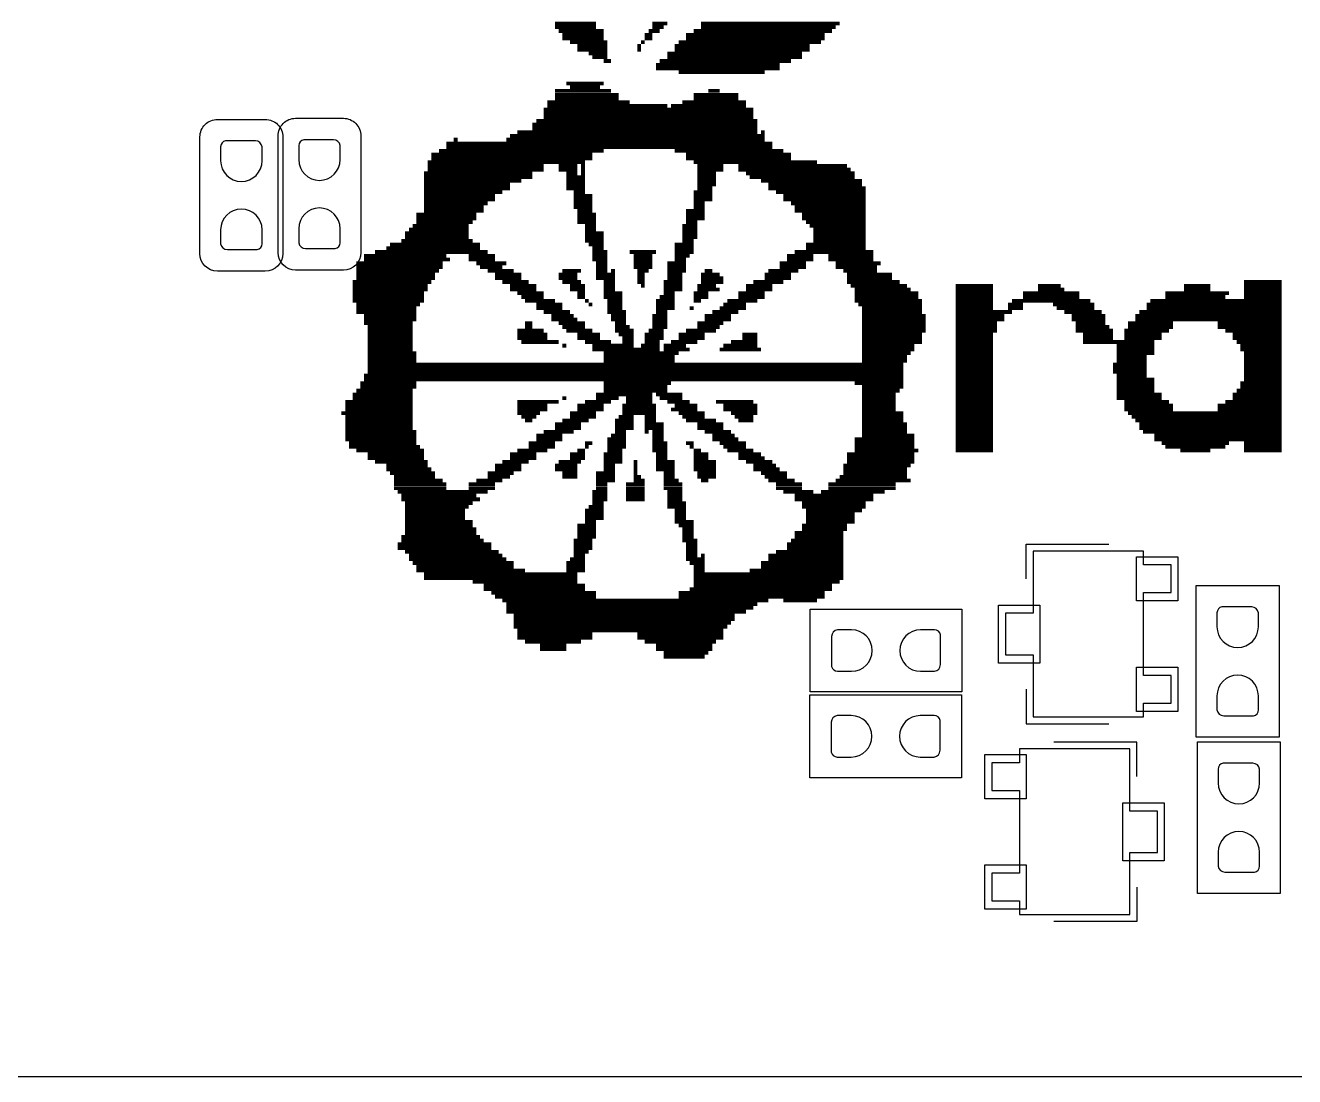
# Model space of a CAD drawing. Extents: x 24 to 162, y 5 to 143.
# Drawn here: x 43.11 to 52.31, y 4.79 to 12.4 of the extents above; entities that cross this region are included whole.
import ezdxf

# ---------------------------------------------------------------- set-up
doc = ezdxf.new("R2010")
doc.units = 0
for name, color, linetype in [('BG_OUTLINE', 7, 'CONTINUOUS'), ('BG_SILKSCREEN_TOP', 7, 'CONTINUOUS'), ('PG_ASSEMBLY_TOP', 200, 'CONTINUOUS'), ('PG_SILKSCREEN_TOP', 73, 'CONTINUOUS'), ('PIN_TOP', 110, 'CONTINUOUS')]:
    doc.layers.add(name, color=color, linetype=linetype)

msp = doc.modelspace()

# ---------------------------------------------------------------- linework, layer by layer
at = {"layer": 'BG_OUTLINE'}
msp.add_lwpolyline([(32.12973, 4.786376), (80.129634, 4.786376, 0.414205), (83.629246, 8.286242), (83.629246, 41.286176, 0.414226), (80.129634, 44.786296), (32.12973, 44.786296, 0.414268), (28.629356, 41.286176), (28.629356, 8.286242, 0.414248)], format="xyb", close=True, dxfattribs=at)
at = {"layer": 'BG_SILKSCREEN_TOP', "const_width": 0.027178}
for points in [[(46.946566, 12.41552), (47.245016, 12.41552)], [(47.652432, 12.41552), (47.76089, 12.41552)], [(48.004984, 12.41552), (49.0093, 12.41552)], [(46.946566, 12.388342), (47.245016, 12.388342)], [(46.973744, 12.361418), (47.299372, 12.361418)], [(47.000922, 12.333986), (47.299372, 12.333986)], [(47.598076, 12.333986), (47.652432, 12.333986)], [(47.625, 12.361418), (47.706534, 12.361418)], [(47.652432, 12.388342), (47.733712, 12.388342)], [(47.896526, 12.333986), (48.900842, 12.333986)], [(47.950882, 12.361418), (48.954944, 12.361418)], [(48.004984, 12.388342), (48.982122, 12.388342)], [(47.000922, 12.307062), (47.299372, 12.307062)], [(47.055024, 12.27963), (47.32655, 12.27963)], [(47.10938, 12.252706), (47.32655, 12.252706)], [(47.10938, 12.225528), (47.32655, 12.225528)], [(47.54372, 12.252706), (47.570898, 12.252706)], [(47.54372, 12.225528), (47.570898, 12.225528)], [(47.570898, 12.27963), (47.598076, 12.27963)], [(47.598076, 12.307062), (47.652432, 12.307062)], [(47.814992, 12.252706), (48.792384, 12.252706)], [(47.814992, 12.225528), (48.792384, 12.225528)], [(47.842424, 12.27963), (48.873664, 12.27963)], [(47.896526, 12.307062), (48.900842, 12.307062)], [(47.190914, 12.19835), (47.32655, 12.19835)], [(47.218092, 12.171426), (47.32655, 12.171426)], [(47.299372, 12.144248), (47.353728, 12.144248)], [(47.706534, 12.144248), (48.656494, 12.144248)], [(47.76089, 12.19835), (48.737774, 12.19835)], [(47.76089, 12.171426), (48.737774, 12.171426)], [(47.679356, 12.11707), (48.57496, 12.11707)], [(47.679356, 12.089638), (48.57496, 12.089638)], [(47.842424, 12.062968), (48.466502, 12.062968)], [(47.0281, 11.98118), (47.299372, 11.98118)], [(47.055024, 11.954256), (47.272448, 11.954256)], [(46.946566, 11.927078), (47.353728, 11.927078)], [(46.946566, 11.899646), (47.408084, 11.899646)], [(46.946566, 11.872976), (47.408084, 11.872976)], [(47.950882, 11.899646), (48.27651, 11.899646)], [(47.950882, 11.872976), (48.27651, 11.872976)], [(48.05934, 11.927078), (48.140874, 11.927078)], [(46.865032, 11.791188), (48.384968, 11.791188)], [(46.865032, 11.764264), (48.384968, 11.764264)], [(46.892464, 11.845544), (47.489364, 11.845544)], [(46.892464, 11.818366), (47.76089, 11.818366)], [(47.788068, 11.818366), (48.330866, 11.818366)], [(47.869348, 11.845544), (48.330866, 11.845544)], [(46.783752, 11.682984), (48.4124, 11.682984)], [(46.81093, 11.709908), (48.4124, 11.709908)], [(46.865032, 11.737086), (48.384968, 11.737086)], [(46.620938, 11.601196), (48.466502, 11.601196)], [(46.67504, 11.628628), (48.4124, 11.628628)], [(46.783752, 11.655552), (48.4124, 11.655552)], [(48.439324, 11.628628), (48.466502, 11.628628)], [(46.105318, 11.492992), (47.299372, 11.492992)], [(46.159674, 11.54684), (48.520858, 11.54684)], [(46.159674, 11.519916), (48.520858, 11.519916)], [(46.213776, 11.574272), (46.240954, 11.574272)], [(46.59376, 11.574272), (48.466502, 11.574272)], [(47.814992, 11.492992), (48.602392, 11.492992)], [(46.023784, 11.411204), (47.163736, 11.411204)], [(46.050962, 11.46556), (47.218092, 11.46556)], [(46.050962, 11.438636), (47.218092, 11.438636)], [(47.896526, 11.46556), (48.656494, 11.46556)], [(47.896526, 11.438636), (48.656494, 11.438636)], [(47.950882, 11.411204), (48.846486, 11.411204)], [(45.996606, 11.329924), (46.783752, 11.329924)], [(45.996606, 11.303), (46.783752, 11.303)], [(46.023784, 11.38428), (46.865032, 11.38428)], [(46.023784, 11.356848), (46.865032, 11.356848)], [(46.973744, 11.38428), (47.10938, 11.38428)], [(46.973744, 11.356848), (47.10938, 11.356848)], [(47.0281, 11.329924), (47.10938, 11.329924)], [(47.0281, 11.303), (47.163736, 11.303)], [(47.136558, 11.38428), (47.163736, 11.38428)], [(47.136558, 11.356848), (47.163736, 11.356848)], [(47.136558, 11.329924), (47.163736, 11.329924)], [(47.97806, 11.38428), (48.168052, 11.38428)], [(47.97806, 11.356848), (48.168052, 11.356848)], [(47.97806, 11.329924), (48.113696, 11.329924)], [(47.97806, 11.303), (48.113696, 11.303)], [(48.27651, 11.38428), (49.063656, 11.38428)], [(48.27651, 11.356848), (49.090834, 11.356848)], [(48.330866, 11.329924), (49.117758, 11.329924)], [(48.35779, 11.303), (49.117758, 11.303)], [(45.996606, 11.275568), (46.702472, 11.275568)], [(45.996606, 11.248644), (46.620938, 11.248644)], [(45.996606, 11.221212), (46.620938, 11.221212)], [(47.0281, 11.275568), (47.163736, 11.275568)], [(47.0281, 11.248644), (47.163736, 11.248644)], [(47.0281, 11.221212), (47.163736, 11.221212)], [(47.97806, 11.275568), (48.113696, 11.275568)], [(47.97806, 11.248644), (48.113696, 11.248644)], [(47.97806, 11.221212), (48.086518, 11.221212)], [(48.439324, 11.275568), (49.172114, 11.275568)], [(48.49368, 11.248644), (49.172114, 11.248644)], [(48.49368, 11.221212), (49.199292, 11.221212)], [(45.996606, 11.194288), (46.566582, 11.194288)], [(45.996606, 11.166856), (46.51248, 11.166856)], [(45.996606, 11.139932), (46.51248, 11.139932)], [(47.082456, 11.194288), (47.163736, 11.194288)], [(47.082456, 11.166856), (47.218092, 11.166856)], [(47.082456, 11.139932), (47.218092, 11.139932)], [(47.950882, 11.194288), (48.086518, 11.194288)], [(47.950882, 11.166856), (48.086518, 11.166856)], [(47.950882, 11.139932), (48.086518, 11.139932)], [(48.547782, 11.194288), (49.199292, 11.194288)], [(48.602392, 11.166856), (49.199292, 11.166856)], [(48.602392, 11.139932), (49.199292, 11.139932)], [(45.942504, 11.03122), (46.37659, 11.03122)], [(45.996606, 11.112754), (46.458124, 11.112754)], [(45.996606, 11.085576), (46.430946, 11.085576)], [(45.996606, 11.058652), (46.430946, 11.058652)], [(47.082456, 11.112754), (47.218092, 11.112754)], [(47.082456, 11.085576), (47.218092, 11.085576)], [(47.10938, 11.058652), (47.218092, 11.058652)], [(47.10938, 11.03122), (47.245016, 11.03122)], [(47.896526, 11.058652), (48.032416, 11.058652)], [(47.896526, 11.03122), (48.032416, 11.03122)], [(47.950882, 11.112754), (48.032416, 11.112754)], [(47.950882, 11.085576), (48.032416, 11.085576)], [(48.656494, 11.112754), (49.199292, 11.112754)], [(48.683672, 11.085576), (49.199292, 11.085576)], [(48.683672, 11.058652), (49.199292, 11.058652)], [(48.737774, 11.03122), (49.199292, 11.03122)], [(45.915326, 10.94994), (46.322488, 10.94994)], [(45.942504, 11.004296), (46.37659, 11.004296)], [(45.942504, 10.976864), (46.349666, 10.976864)], [(47.10938, 11.004296), (47.245016, 11.004296)], [(47.10938, 10.976864), (47.245016, 10.976864)], [(47.163736, 10.94994), (47.245016, 10.94994)], [(47.869348, 10.94994), (47.97806, 10.94994)], [(47.896526, 11.004296), (48.032416, 11.004296)], [(47.896526, 10.976864), (47.97806, 10.976864)], [(48.737774, 11.004296), (49.199292, 11.004296)], [(48.764952, 10.976864), (49.199292, 10.976864)], [(48.792384, 10.94994), (49.199292, 10.94994)], [(45.833792, 10.841482), (46.349666, 10.841482)], [(45.86097, 10.895584), (46.322488, 10.895584)], [(45.86097, 10.868406), (46.322488, 10.868406)], [(45.888148, 10.922762), (46.322488, 10.922762)], [(47.163736, 10.922762), (47.245016, 10.922762)], [(47.163736, 10.895584), (47.299372, 10.895584)], [(47.163736, 10.868406), (47.299372, 10.868406)], [(47.163736, 10.841482), (47.299372, 10.841482)], [(47.869348, 10.922762), (47.97806, 10.922762)], [(47.869348, 10.895584), (47.97806, 10.895584)], [(47.869348, 10.868406), (47.97806, 10.868406)], [(47.869348, 10.841482), (47.950882, 10.841482)], [(48.819308, 10.922762), (49.199292, 10.922762)], [(48.819308, 10.895584), (49.199292, 10.895584)], [(48.819308, 10.868406), (49.199292, 10.868406)], [(48.819308, 10.841482), (49.199292, 10.841482)], [(45.6438, 10.760202), (46.458124, 10.760202)], [(45.725334, 10.786872), (46.403768, 10.786872)], [(45.752512, 10.814304), (46.403768, 10.814304)], [(47.190914, 10.814304), (47.299372, 10.814304)], [(47.218092, 10.786872), (47.299372, 10.786872)], [(47.218092, 10.760202), (47.32655, 10.760202)], [(47.489364, 10.760202), (47.679356, 10.760202)], [(47.814992, 10.814304), (47.950882, 10.814304)], [(47.814992, 10.786872), (47.950882, 10.786872)], [(47.814992, 10.760202), (47.950882, 10.760202)], [(48.683672, 10.760202), (49.253648, 10.760202)], [(48.764952, 10.814304), (49.199292, 10.814304)], [(48.764952, 10.786872), (49.199292, 10.786872)], [(45.508164, 10.678414), (46.132496, 10.678414)], [(45.56252, 10.73277), (46.159674, 10.73277)], [(45.56252, 10.705592), (46.186598, 10.705592)], [(46.322488, 10.73277), (46.51248, 10.73277)], [(46.322488, 10.705592), (46.51248, 10.705592)], [(46.37659, 10.678414), (46.59376, 10.678414)], [(47.218092, 10.73277), (47.32655, 10.73277)], [(47.218092, 10.705592), (47.32655, 10.705592)], [(47.245016, 10.678414), (47.32655, 10.678414)], [(47.516542, 10.73277), (47.652432, 10.73277)], [(47.516542, 10.705592), (47.652432, 10.705592)], [(47.516542, 10.678414), (47.652432, 10.678414)], [(47.76089, 10.678414), (47.896526, 10.678414)], [(47.814992, 10.73277), (47.923704, 10.73277)], [(47.814992, 10.705592), (47.896526, 10.705592)], [(48.57496, 10.678414), (48.764952, 10.678414)], [(48.629316, 10.73277), (48.819308, 10.73277)], [(48.629316, 10.705592), (48.819308, 10.705592)], [(48.927766, 10.73277), (49.253648, 10.73277)], [(48.927766, 10.705592), (49.253648, 10.705592)], [(48.982122, 10.678414), (49.30775, 10.678414)], [(45.508164, 10.65149), (46.132496, 10.65149)], [(45.508164, 10.624312), (46.105318, 10.624312)], [(45.508164, 10.59688), (46.07814, 10.59688)], [(45.508164, 10.57021), (46.07814, 10.57021)], [(46.403768, 10.65149), (46.566582, 10.65149)], [(46.458124, 10.624312), (46.648116, 10.624312)], [(46.51248, 10.59688), (46.702472, 10.59688)], [(46.51248, 10.57021), (46.702472, 10.57021)], [(46.973744, 10.59688), (47.10938, 10.59688)], [(46.973744, 10.57021), (47.10938, 10.57021)], [(47.000922, 10.624312), (47.136558, 10.624312)], [(47.245016, 10.65149), (47.32655, 10.65149)], [(47.245016, 10.624312), (47.32655, 10.624312)], [(47.245016, 10.59688), (47.380906, 10.59688)], [(47.245016, 10.57021), (47.380906, 10.57021)], [(47.353728, 10.624312), (47.380906, 10.624312)], [(47.516542, 10.65149), (47.652432, 10.65149)], [(47.54372, 10.624312), (47.625, 10.624312)], [(47.54372, 10.59688), (47.598076, 10.59688)], [(47.54372, 10.57021), (47.598076, 10.57021)], [(47.76089, 10.65149), (47.896526, 10.65149)], [(47.76089, 10.624312), (47.896526, 10.624312)], [(47.76089, 10.59688), (47.869348, 10.59688)], [(47.76089, 10.57021), (47.869348, 10.57021)], [(48.004984, 10.59688), (48.140874, 10.59688)], [(48.004984, 10.57021), (48.168052, 10.57021)], [(48.032416, 10.624312), (48.086518, 10.624312)], [(48.466502, 10.59688), (48.656494, 10.59688)], [(48.466502, 10.57021), (48.656494, 10.57021)], [(48.49368, 10.624312), (48.71085, 10.624312)], [(48.57496, 10.65149), (48.764952, 10.65149)], [(48.982122, 10.65149), (49.280826, 10.65149)], [(49.036478, 10.624312), (49.280826, 10.624312)], [(49.063656, 10.59688), (49.389284, 10.59688)], [(49.063656, 10.57021), (49.389284, 10.57021)], [(45.48124, 10.542778), (46.050962, 10.542778)], [(45.48124, 10.5156), (46.023784, 10.5156)], [(45.48124, 10.488422), (46.023784, 10.488422)], [(46.566582, 10.542778), (46.756574, 10.542778)], [(46.620938, 10.5156), (46.81093, 10.5156)], [(46.620938, 10.488422), (46.81093, 10.488422)], [(47.000922, 10.542778), (47.136558, 10.542778)], [(47.055024, 10.5156), (47.163736, 10.5156)], [(47.055024, 10.488422), (47.163736, 10.488422)], [(47.299372, 10.542778), (47.380906, 10.542778)], [(47.299372, 10.5156), (47.380906, 10.5156)], [(47.299372, 10.488422), (47.380906, 10.488422)], [(47.54372, 10.542778), (47.598076, 10.542778)], [(47.570898, 10.5156), (47.598076, 10.5156)], [(47.733712, 10.542778), (47.869348, 10.542778)], [(47.733712, 10.5156), (47.869348, 10.5156)], [(47.733712, 10.488422), (47.869348, 10.488422)], [(47.97806, 10.5156), (48.113696, 10.5156)], [(47.97806, 10.488422), (48.140874, 10.488422)], [(48.004984, 10.542778), (48.168052, 10.542778)], [(48.330866, 10.5156), (48.520858, 10.5156)], [(48.330866, 10.488422), (48.520858, 10.488422)], [(48.384968, 10.542778), (48.602392, 10.542778)], [(49.063656, 10.542778), (49.44364, 10.542778)], [(49.090834, 10.5156), (49.497742, 10.5156)], [(49.117758, 10.488422), (49.52492, 10.488422)], [(49.850802, 10.5156), (50.122074, 10.5156)], [(49.850802, 10.488422), (50.122074, 10.488422)], [(50.447702, 10.5156), (50.610516, 10.5156)], [(50.447702, 10.488422), (50.637694, 10.488422)], [(51.50612, 10.5156), (51.696112, 10.5156)], [(51.50612, 10.488422), (51.696112, 10.488422)], [(51.94046, 10.542778), (52.211986, 10.542778)], [(51.94046, 10.5156), (52.211986, 10.5156)], [(51.94046, 10.488422), (52.211986, 10.488422)], [(45.48124, 10.461498), (45.996606, 10.461498)], [(45.48124, 10.43432), (45.996606, 10.43432)], [(45.48124, 10.407142), (45.996606, 10.407142)], [(45.508164, 10.380218), (45.969682, 10.380218)], [(46.67504, 10.461498), (46.865032, 10.461498)], [(46.702472, 10.43432), (46.865032, 10.43432)], [(46.72965, 10.407142), (46.946566, 10.407142)], [(46.81093, 10.380218), (47.000922, 10.380218)], [(47.10938, 10.461498), (47.163736, 10.461498)], [(47.10938, 10.43432), (47.163736, 10.43432)], [(47.163736, 10.407142), (47.190914, 10.407142)], [(47.190914, 10.380218), (47.218092, 10.380218)], [(47.299372, 10.461498), (47.435008, 10.461498)], [(47.299372, 10.43432), (47.435008, 10.43432)], [(47.32655, 10.407142), (47.435008, 10.407142)], [(47.32655, 10.380218), (47.435008, 10.380218)], [(47.679356, 10.407142), (47.814992, 10.407142)], [(47.679356, 10.380218), (47.814992, 10.380218)], [(47.706534, 10.43432), (47.814992, 10.43432)], [(47.733712, 10.461498), (47.814992, 10.461498)], [(47.950882, 10.461498), (48.05934, 10.461498)], [(47.950882, 10.43432), (48.05934, 10.43432)], [(47.950882, 10.407142), (48.004984, 10.407142)], [(48.168052, 10.380218), (48.330866, 10.380218)], [(48.194976, 10.407142), (48.4124, 10.407142)], [(48.27651, 10.461498), (48.466502, 10.461498)], [(48.27651, 10.43432), (48.466502, 10.43432)], [(49.117758, 10.461498), (49.579276, 10.461498)], [(49.117758, 10.43432), (49.579276, 10.43432)], [(49.117758, 10.407142), (49.6062, 10.407142)], [(49.144936, 10.380218), (49.6062, 10.380218)], [(49.850802, 10.461498), (50.122074, 10.461498)], [(49.850802, 10.43432), (50.122074, 10.43432)], [(49.850802, 10.407142), (50.122074, 10.407142)], [(49.850802, 10.380218), (50.122074, 10.380218)], [(50.230532, 10.380218), (50.339244, 10.380218)], [(50.25771, 10.407142), (50.827686, 10.407142)], [(50.339244, 10.461498), (50.746152, 10.461498)], [(50.339244, 10.43432), (50.746152, 10.43432)], [(50.55616, 10.380218), (50.854864, 10.380218)], [(51.234848, 10.380218), (52.211986, 10.380218)], [(51.262026, 10.407142), (52.211986, 10.407142)], [(51.370484, 10.461498), (51.832002, 10.461498)], [(51.370484, 10.43432), (51.804824, 10.43432)], [(51.94046, 10.461498), (52.211986, 10.461498)], [(51.94046, 10.43432), (52.211986, 10.43432)], [(45.508164, 10.352786), (45.942504, 10.352786)], [(45.508164, 10.325862), (45.942504, 10.325862)], [(45.56252, 10.29843), (45.942504, 10.29843)], [(46.81093, 10.352786), (47.000922, 10.352786)], [(46.865032, 10.325862), (47.055024, 10.325862)], [(46.919388, 10.29843), (47.082456, 10.29843)], [(47.32655, 10.352786), (47.435008, 10.352786)], [(47.32655, 10.325862), (47.46244, 10.325862)], [(47.353728, 10.29843), (47.46244, 10.29843)], [(47.652432, 10.29843), (47.76089, 10.29843)], [(47.679356, 10.352786), (47.814992, 10.352786)], [(47.679356, 10.325862), (47.76089, 10.325862)], [(47.923704, 10.352786), (47.950882, 10.352786)], [(48.032416, 10.29843), (48.222408, 10.29843)], [(48.086518, 10.325862), (48.27651, 10.325862)], [(48.140874, 10.352786), (48.330866, 10.352786)], [(49.172114, 10.352786), (49.6062, 10.352786)], [(49.172114, 10.325862), (49.6062, 10.325862)], [(49.172114, 10.29843), (49.633632, 10.29843)], [(49.850802, 10.352786), (50.122074, 10.352786)], [(49.850802, 10.325862), (50.25771, 10.325862)], [(49.850802, 10.29843), (50.203608, 10.29843)], [(50.230532, 10.352786), (50.339244, 10.352786)], [(50.583592, 10.352786), (50.854864, 10.352786)], [(50.637694, 10.325862), (50.90922, 10.325862)], [(50.69205, 10.29843), (50.936144, 10.29843)], [(51.153568, 10.29843), (52.211986, 10.29843)], [(51.180492, 10.325862), (52.211986, 10.325862)], [(51.234848, 10.352786), (52.211986, 10.352786)], [(45.56252, 10.271506), (45.942504, 10.271506)], [(45.56252, 10.244328), (45.915326, 10.244328)], [(45.589698, 10.21715), (45.915326, 10.21715)], [(46.72965, 10.244328), (46.783752, 10.244328)], [(46.72965, 10.21715), (46.783752, 10.21715)], [(46.919388, 10.271506), (47.10938, 10.271506)], [(46.973744, 10.244328), (47.163736, 10.244328)], [(47.000922, 10.21715), (47.163736, 10.21715)], [(47.353728, 10.271506), (47.46244, 10.271506)], [(47.380906, 10.244328), (47.46244, 10.244328)], [(47.380906, 10.21715), (47.489364, 10.21715)], [(47.652432, 10.271506), (47.76089, 10.271506)], [(47.652432, 10.244328), (47.76089, 10.244328)], [(47.652432, 10.21715), (47.76089, 10.21715)], [(47.97806, 10.244328), (48.168052, 10.244328)], [(47.97806, 10.21715), (48.140874, 10.21715)], [(48.032416, 10.271506), (48.222408, 10.271506)], [(49.172114, 10.271506), (49.633632, 10.271506)], [(49.172114, 10.244328), (49.633632, 10.244328)], [(49.172114, 10.21715), (49.633632, 10.21715)], [(49.850802, 10.271506), (50.203608, 10.271506)], [(49.850802, 10.244328), (50.149252, 10.244328)], [(49.850802, 10.21715), (50.149252, 10.21715)], [(50.69205, 10.271506), (50.936144, 10.271506)], [(50.719228, 10.244328), (50.936144, 10.244328)], [(50.719228, 10.21715), (50.963576, 10.21715)], [(51.099212, 10.244328), (51.42484, 10.244328)], [(51.099212, 10.21715), (51.42484, 10.21715)], [(51.153568, 10.271506), (52.211986, 10.271506)], [(51.750468, 10.244328), (52.211986, 10.244328)], [(51.750468, 10.21715), (52.211986, 10.21715)], [(45.589698, 10.190226), (45.915326, 10.190226)], [(45.589698, 10.162794), (45.915326, 10.162794)], [(45.589698, 10.13587), (45.915326, 10.13587)], [(45.589698, 10.108438), (45.915326, 10.108438)], [(46.67504, 10.190226), (46.865032, 10.190226)], [(46.67504, 10.162794), (46.892464, 10.162794)], [(46.67504, 10.13587), (46.892464, 10.13587)], [(46.702472, 10.108438), (46.973744, 10.108438)], [(47.0281, 10.190226), (47.218092, 10.190226)], [(47.10938, 10.162794), (47.272448, 10.162794)], [(47.10938, 10.13587), (47.272448, 10.13587)], [(47.163736, 10.108438), (47.353728, 10.108438)], [(47.380906, 10.190226), (47.516542, 10.190226)], [(47.408084, 10.162794), (47.516542, 10.162794)], [(47.435008, 10.13587), (47.516542, 10.13587)], [(47.435008, 10.108438), (47.516542, 10.108438)], [(47.598076, 10.162794), (47.733712, 10.162794)], [(47.598076, 10.13587), (47.733712, 10.13587)], [(47.598076, 10.108438), (47.706534, 10.108438)], [(47.625, 10.190226), (47.733712, 10.190226)], [(47.788068, 10.108438), (47.97806, 10.108438)], [(47.842424, 10.162794), (48.032416, 10.162794)], [(47.842424, 10.13587), (48.032416, 10.13587)], [(47.896526, 10.190226), (48.113696, 10.190226)], [(48.222408, 10.108438), (48.4124, 10.108438)], [(48.303688, 10.162794), (48.4124, 10.162794)], [(48.303688, 10.13587), (48.4124, 10.13587)], [(49.172114, 10.190226), (49.633632, 10.190226)], [(49.172114, 10.162794), (49.6062, 10.162794)], [(49.172114, 10.13587), (49.6062, 10.13587)], [(49.172114, 10.108438), (49.6062, 10.108438)], [(49.850802, 10.190226), (50.149252, 10.190226)], [(49.850802, 10.162794), (50.122074, 10.162794)], [(49.850802, 10.13587), (50.122074, 10.13587)], [(49.850802, 10.108438), (50.122074, 10.108438)], [(50.719228, 10.190226), (50.9905, 10.190226)], [(50.773584, 10.162794), (50.9905, 10.162794)], [(50.773584, 10.13587), (50.9905, 10.13587)], [(50.773584, 10.108438), (51.289204, 10.108438)], [(51.072034, 10.190226), (51.397662, 10.190226)], [(51.072034, 10.162794), (51.34356, 10.162794)], [(51.072034, 10.13587), (51.34356, 10.13587)], [(51.804824, 10.190226), (52.211986, 10.190226)], [(51.858926, 10.162794), (52.211986, 10.162794)], [(51.858926, 10.13587), (52.211986, 10.13587)], [(51.886104, 10.108438), (52.211986, 10.108438)], [(45.589698, 10.081514), (45.915326, 10.081514)], [(45.589698, 10.054336), (45.915326, 10.054336)], [(45.589698, 10.027158), (45.942504, 10.027158)], [(47.000922, 10.081514), (47.0281, 10.081514)], [(47.218092, 10.081514), (47.516542, 10.081514)], [(47.218092, 10.054336), (47.706534, 10.054336)], [(47.299372, 10.027158), (47.842424, 10.027158)], [(47.570898, 10.081514), (47.706534, 10.081514)], [(47.733712, 10.081514), (47.896526, 10.081514)], [(47.733712, 10.054336), (47.923704, 10.054336)], [(48.140874, 10.054336), (48.439324, 10.054336)], [(48.168052, 10.081514), (48.4124, 10.081514)], [(49.172114, 10.081514), (49.552098, 10.081514)], [(49.172114, 10.054336), (49.552098, 10.054336)], [(49.172114, 10.027158), (49.52492, 10.027158)], [(49.850802, 10.081514), (50.122074, 10.081514)], [(49.850802, 10.054336), (50.122074, 10.054336)], [(49.850802, 10.027158), (50.122074, 10.027158)], [(51.017678, 10.081514), (51.289204, 10.081514)], [(51.017678, 10.054336), (51.289204, 10.054336)], [(51.017678, 10.027158), (51.289204, 10.027158)], [(51.913536, 10.081514), (52.211986, 10.081514)], [(51.913536, 10.054336), (52.211986, 10.054336)], [(51.94046, 10.027158), (52.211986, 10.027158)], [(45.589698, 9.99998), (45.942504, 9.99998)], [(45.589698, 9.973056), (45.942504, 9.973056)], [(45.589698, 9.945878), (49.470818, 9.945878)], [(47.299372, 9.99998), (47.814992, 9.99998)], [(47.299372, 9.973056), (47.814992, 9.973056)], [(49.172114, 9.99998), (49.497742, 9.99998)], [(49.172114, 9.973056), (49.497742, 9.973056)], [(49.850802, 9.99998), (50.122074, 9.99998)], [(49.850802, 9.973056), (50.122074, 9.973056)], [(49.850802, 9.945878), (50.122074, 9.945878)], [(50.9905, 9.945878), (51.234848, 9.945878)], [(51.017678, 9.99998), (51.234848, 9.99998)], [(51.017678, 9.973056), (51.234848, 9.973056)], [(51.94046, 9.99998), (52.211986, 9.99998)], [(51.94046, 9.973056), (52.211986, 9.973056)], [(51.94046, 9.945878), (52.211986, 9.945878)], [(45.56252, 9.864344), (49.470818, 9.864344)], [(45.56252, 9.837166), (49.470818, 9.837166)], [(45.589698, 9.918446), (49.470818, 9.918446)], [(45.589698, 9.891776), (49.470818, 9.891776)], [(49.850802, 9.918446), (50.122074, 9.918446)], [(49.850802, 9.891776), (50.122074, 9.891776)], [(49.850802, 9.864344), (50.122074, 9.864344)], [(49.850802, 9.837166), (50.122074, 9.837166)], [(50.9905, 9.918446), (51.234848, 9.918446)], [(50.9905, 9.891776), (51.234848, 9.891776)], [(51.017678, 9.864344), (51.234848, 9.864344)], [(51.017678, 9.837166), (51.289204, 9.837166)], [(51.94046, 9.918446), (52.211986, 9.918446)], [(51.94046, 9.891776), (52.211986, 9.891776)], [(51.94046, 9.864344), (52.211986, 9.864344)], [(51.94046, 9.837166), (52.211986, 9.837166)], [(45.508164, 9.755886), (45.915326, 9.755886)], [(45.535342, 9.809988), (45.942504, 9.809988)], [(45.535342, 9.783064), (45.942504, 9.783064)], [(47.299372, 9.809988), (47.788068, 9.809988)], [(47.299372, 9.783064), (47.76089, 9.783064)], [(47.299372, 9.755886), (47.76089, 9.755886)], [(49.117758, 9.809988), (49.470818, 9.809988)], [(49.172114, 9.783064), (49.470818, 9.783064)], [(49.172114, 9.755886), (49.44364, 9.755886)], [(49.850802, 9.809988), (50.122074, 9.809988)], [(49.850802, 9.783064), (50.122074, 9.783064)], [(49.850802, 9.755886), (50.122074, 9.755886)], [(51.017678, 9.809988), (51.289204, 9.809988)], [(51.017678, 9.783064), (51.289204, 9.783064)], [(51.017678, 9.755886), (51.289204, 9.755886)], [(51.886104, 9.755886), (52.211986, 9.755886)], [(51.913536, 9.809988), (52.211986, 9.809988)], [(51.913536, 9.783064), (52.211986, 9.783064)], [(45.42663, 9.674352), (45.915326, 9.674352)], [(45.42663, 9.64692), (45.915326, 9.64692)], [(45.48124, 9.728708), (45.915326, 9.728708)], [(45.48124, 9.701784), (45.915326, 9.701784)], [(46.67504, 9.674352), (46.973744, 9.674352)], [(46.67504, 9.64692), (46.892464, 9.64692)], [(47.000922, 9.701784), (47.0281, 9.701784)], [(47.10938, 9.64692), (47.299372, 9.64692)], [(47.163736, 9.674352), (47.353728, 9.674352)], [(47.245016, 9.728708), (47.652432, 9.728708)], [(47.245016, 9.701784), (47.408084, 9.701784)], [(47.435008, 9.64692), (47.679356, 9.64692)], [(47.46244, 9.701784), (47.652432, 9.701784)], [(47.46244, 9.674352), (47.652432, 9.674352)], [(47.679356, 9.728708), (47.869348, 9.728708)], [(47.706534, 9.701784), (47.869348, 9.701784)], [(47.76089, 9.674352), (47.923704, 9.674352)], [(47.814992, 9.64692), (47.97806, 9.64692)], [(48.113696, 9.674352), (48.384968, 9.674352)], [(48.168052, 9.64692), (48.4124, 9.64692)], [(49.172114, 9.728708), (49.416462, 9.728708)], [(49.172114, 9.701784), (49.416462, 9.701784)], [(49.172114, 9.674352), (49.416462, 9.674352)], [(49.172114, 9.64692), (49.416462, 9.64692)], [(49.850802, 9.728708), (50.122074, 9.728708)], [(49.850802, 9.701784), (50.122074, 9.701784)], [(49.850802, 9.674352), (50.122074, 9.674352)], [(49.850802, 9.64692), (50.122074, 9.64692)], [(51.017678, 9.728708), (51.34356, 9.728708)], [(51.017678, 9.701784), (51.34356, 9.701784)], [(51.072034, 9.674352), (51.397662, 9.674352)], [(51.072034, 9.64692), (51.42484, 9.64692)], [(51.750468, 9.64692), (52.211986, 9.64692)], [(51.804824, 9.674352), (52.211986, 9.674352)], [(51.858926, 9.728708), (52.211986, 9.728708)], [(51.858926, 9.701784), (52.211986, 9.701784)], [(45.399706, 9.593072), (45.915326, 9.593072)], [(45.42663, 9.619996), (45.915326, 9.619996)], [(45.42663, 9.56564), (45.915326, 9.56564)], [(46.67504, 9.619996), (46.892464, 9.619996)], [(46.67504, 9.593072), (46.838108, 9.593072)], [(46.702472, 9.56564), (46.81093, 9.56564)], [(47.055024, 9.593072), (47.245016, 9.593072)], [(47.055024, 9.56564), (47.245016, 9.56564)], [(47.10938, 9.619996), (47.299372, 9.619996)], [(47.408084, 9.56564), (47.516542, 9.56564)], [(47.435008, 9.619996), (47.679356, 9.619996)], [(47.435008, 9.593072), (47.679356, 9.593072)], [(47.598076, 9.56564), (47.679356, 9.56564)], [(47.788068, 9.619996), (47.97806, 9.619996)], [(47.842424, 9.593072), (48.032416, 9.593072)], [(47.869348, 9.56564), (48.032416, 9.56564)], [(48.168052, 9.619996), (48.4124, 9.619996)], [(48.222408, 9.593072), (48.4124, 9.593072)], [(48.249332, 9.56564), (48.384968, 9.56564)], [(49.172114, 9.619996), (49.416462, 9.619996)], [(49.172114, 9.593072), (49.470818, 9.593072)], [(49.172114, 9.56564), (49.470818, 9.56564)], [(49.850802, 9.619996), (50.122074, 9.619996)], [(49.850802, 9.593072), (50.122074, 9.593072)], [(49.850802, 9.56564), (50.122074, 9.56564)], [(51.072034, 9.619996), (51.42484, 9.619996)], [(51.099212, 9.593072), (52.211986, 9.593072)], [(51.126136, 9.56564), (52.211986, 9.56564)], [(51.750468, 9.619996), (52.211986, 9.619996)], [(45.42663, 9.538716), (45.915326, 9.538716)], [(45.42663, 9.511792), (45.915326, 9.511792)], [(45.42663, 9.48436), (45.915326, 9.48436)], [(46.72965, 9.538716), (46.783752, 9.538716)], [(46.946566, 9.511792), (47.136558, 9.511792)], [(46.946566, 9.48436), (47.136558, 9.48436)], [(47.000922, 9.538716), (47.190914, 9.538716)], [(47.380906, 9.538716), (47.516542, 9.538716)], [(47.380906, 9.511792), (47.516542, 9.511792)], [(47.380906, 9.48436), (47.516542, 9.48436)], [(47.598076, 9.538716), (47.679356, 9.538716)], [(47.598076, 9.511792), (47.733712, 9.511792)], [(47.598076, 9.48436), (47.733712, 9.48436)], [(47.896526, 9.538716), (48.113696, 9.538716)], [(47.97806, 9.511792), (48.168052, 9.511792)], [(47.97806, 9.48436), (48.168052, 9.48436)], [(48.27651, 9.538716), (48.384968, 9.538716)], [(49.172114, 9.538716), (49.470818, 9.538716)], [(49.172114, 9.511792), (49.497742, 9.511792)], [(49.172114, 9.48436), (49.497742, 9.48436)], [(49.850802, 9.538716), (50.122074, 9.538716)], [(49.850802, 9.511792), (50.122074, 9.511792)], [(49.850802, 9.48436), (50.122074, 9.48436)], [(51.153568, 9.538716), (52.211986, 9.538716)], [(51.180492, 9.511792), (52.211986, 9.511792)], [(51.180492, 9.48436), (52.211986, 9.48436)], [(45.42663, 9.457436), (45.942504, 9.457436)], [(45.42663, 9.430004), (45.942504, 9.430004)], [(45.42663, 9.40308), (45.942504, 9.40308)], [(45.453808, 9.375648), (45.942504, 9.375648)], [(46.756574, 9.375648), (46.946566, 9.375648)], [(46.81093, 9.430004), (47.000922, 9.430004)], [(46.81093, 9.40308), (47.000922, 9.40308)], [(46.865032, 9.457436), (47.082456, 9.457436)], [(47.163736, 9.375648), (47.218092, 9.375648)], [(47.32655, 9.40308), (47.46244, 9.40308)], [(47.32655, 9.375648), (47.46244, 9.375648)], [(47.353728, 9.430004), (47.46244, 9.430004)], [(47.380906, 9.457436), (47.46244, 9.457436)], [(47.598076, 9.457436), (47.625, 9.457436)], [(47.652432, 9.457436), (47.733712, 9.457436)], [(47.652432, 9.430004), (47.733712, 9.430004)], [(47.652432, 9.40308), (47.733712, 9.40308)], [(47.652432, 9.375648), (47.76089, 9.375648)], [(47.896526, 9.375648), (47.950882, 9.375648)], [(48.032416, 9.457436), (48.222408, 9.457436)], [(48.086518, 9.430004), (48.249332, 9.430004)], [(48.086518, 9.40308), (48.27651, 9.40308)], [(48.140874, 9.375648), (48.330866, 9.375648)], [(49.117758, 9.40308), (49.552098, 9.40308)], [(49.117758, 9.375648), (49.552098, 9.375648)], [(49.172114, 9.457436), (49.497742, 9.457436)], [(49.172114, 9.430004), (49.552098, 9.430004)], [(49.850802, 9.457436), (50.122074, 9.457436)], [(49.850802, 9.430004), (50.122074, 9.430004)], [(49.850802, 9.40308), (50.122074, 9.40308)], [(49.850802, 9.375648), (50.122074, 9.375648)], [(51.20767, 9.457436), (52.211986, 9.457436)], [(51.289204, 9.430004), (52.211986, 9.430004)], [(51.289204, 9.40308), (52.211986, 9.40308)], [(51.34356, 9.375648), (51.832002, 9.375648)], [(51.94046, 9.375648), (52.211986, 9.375648)], [(45.453808, 9.348724), (45.969682, 9.348724)], [(45.508164, 9.3218), (45.996606, 9.3218)], [(45.589698, 9.294368), (45.996606, 9.294368)], [(46.620938, 9.294368), (46.81093, 9.294368)], [(46.67504, 9.3218), (46.892464, 9.3218)], [(46.756574, 9.348724), (46.946566, 9.348724)], [(47.055024, 9.294368), (47.163736, 9.294368)], [(47.10938, 9.3218), (47.163736, 9.3218)], [(47.163736, 9.348724), (47.190914, 9.348724)], [(47.299372, 9.294368), (47.435008, 9.294368)], [(47.32655, 9.348724), (47.46244, 9.348724)], [(47.32655, 9.3218), (47.435008, 9.3218)], [(47.652432, 9.348724), (47.76089, 9.348724)], [(47.652432, 9.3218), (47.76089, 9.3218)], [(47.679356, 9.294368), (47.76089, 9.294368)], [(47.923704, 9.348724), (47.950882, 9.348724)], [(47.950882, 9.3218), (48.004984, 9.3218)], [(47.950882, 9.294368), (48.05934, 9.294368)], [(48.168052, 9.348724), (48.330866, 9.348724)], [(48.194976, 9.3218), (48.384968, 9.3218)], [(48.27651, 9.294368), (48.439324, 9.294368)], [(49.063656, 9.294368), (49.552098, 9.294368)], [(49.117758, 9.348724), (49.552098, 9.348724)], [(49.117758, 9.3218), (49.579276, 9.3218)], [(49.850802, 9.348724), (50.122074, 9.348724)], [(49.850802, 9.3218), (50.122074, 9.3218)], [(51.370484, 9.348724), (51.804824, 9.348724)], [(51.478942, 9.3218), (51.696112, 9.3218)], [(51.94046, 9.348724), (52.211986, 9.348724)], [(51.94046, 9.3218), (52.211986, 9.3218)], [(45.589698, 9.267444), (45.996606, 9.267444)], [(45.6438, 9.240012), (46.023784, 9.240012)], [(45.725334, 9.212834), (46.023784, 9.212834)], [(45.725334, 9.185656), (46.050962, 9.185656)], [(46.51248, 9.212834), (46.702472, 9.212834)], [(46.51248, 9.185656), (46.702472, 9.185656)], [(46.566582, 9.240012), (46.756574, 9.240012)], [(46.620938, 9.267444), (46.81093, 9.267444)], [(46.946566, 9.212834), (47.10938, 9.212834)], [(46.946566, 9.185656), (47.10938, 9.185656)], [(46.973744, 9.240012), (47.136558, 9.240012)], [(47.055024, 9.267444), (47.163736, 9.267444)], [(47.299372, 9.267444), (47.435008, 9.267444)], [(47.299372, 9.240012), (47.435008, 9.240012)], [(47.299372, 9.212834), (47.380906, 9.212834)], [(47.299372, 9.185656), (47.380906, 9.185656)], [(47.516542, 9.240012), (47.54372, 9.240012)], [(47.516542, 9.212834), (47.54372, 9.212834)], [(47.516542, 9.185656), (47.54372, 9.185656)], [(47.679356, 9.267444), (47.76089, 9.267444)], [(47.679356, 9.240012), (47.814992, 9.240012)], [(47.679356, 9.212834), (47.814992, 9.212834)], [(47.679356, 9.185656), (47.814992, 9.185656)], [(47.950882, 9.267444), (48.05934, 9.267444)], [(47.950882, 9.240012), (48.113696, 9.240012)], [(47.950882, 9.212834), (48.113696, 9.212834)], [(47.950882, 9.185656), (48.113696, 9.185656)], [(48.27651, 9.267444), (48.466502, 9.267444)], [(48.330866, 9.240012), (48.520858, 9.240012)], [(48.384968, 9.212834), (48.547782, 9.212834)], [(48.384968, 9.185656), (48.57496, 9.185656)], [(49.036478, 9.212834), (49.52492, 9.212834)], [(49.036478, 9.185656), (49.497742, 9.185656)], [(49.063656, 9.267444), (49.552098, 9.267444)], [(49.063656, 9.240012), (49.552098, 9.240012)], [(45.752512, 9.158732), (46.07814, 9.158732)], [(45.77969, 9.131554), (46.07814, 9.131554)], [(45.77969, 9.104376), (46.132496, 9.104376)], [(46.37659, 9.104376), (46.566582, 9.104376)], [(46.458124, 9.158732), (46.648116, 9.158732)], [(46.458124, 9.131554), (46.620938, 9.131554)], [(47.000922, 9.158732), (47.10938, 9.158732)], [(47.000922, 9.131554), (47.10938, 9.131554)], [(47.245016, 9.158732), (47.380906, 9.158732)], [(47.245016, 9.131554), (47.380906, 9.131554)], [(47.245016, 9.104376), (47.380906, 9.104376)], [(47.516542, 9.158732), (47.54372, 9.158732)], [(47.516542, 9.131554), (47.570898, 9.131554)], [(47.516542, 9.104376), (47.598076, 9.104376)], [(47.733712, 9.158732), (47.814992, 9.158732)], [(47.733712, 9.131554), (47.814992, 9.131554)], [(47.733712, 9.104376), (47.842424, 9.104376)], [(47.97806, 9.158732), (48.113696, 9.158732)], [(47.97806, 9.131554), (48.113696, 9.131554)], [(48.004984, 9.104376), (48.05934, 9.104376)], [(48.439324, 9.158732), (48.629316, 9.158732)], [(48.466502, 9.131554), (48.629316, 9.131554)], [(48.49368, 9.104376), (48.683672, 9.104376)], [(48.982122, 9.104376), (49.52492, 9.104376)], [(49.0093, 9.131554), (49.497742, 9.131554)], [(49.036478, 9.158732), (49.497742, 9.158732)], [(45.77969, 9.077452), (46.159674, 9.077452)], [(45.77969, 9.05002), (46.159674, 9.05002)], [(45.806614, 9.022842), (46.458124, 9.022842)], [(46.322488, 9.077452), (46.51248, 9.077452)], [(46.322488, 9.05002), (46.51248, 9.05002)], [(47.218092, 9.022842), (47.32655, 9.022842)], [(47.245016, 9.077452), (47.32655, 9.077452)], [(47.245016, 9.05002), (47.32655, 9.05002)], [(47.46244, 9.077452), (47.598076, 9.077452)], [(47.46244, 9.05002), (47.598076, 9.05002)], [(47.46244, 9.022842), (47.598076, 9.022842)], [(47.733712, 9.077452), (47.869348, 9.077452)], [(47.733712, 9.05002), (47.869348, 9.05002)], [(47.76089, 9.022842), (47.869348, 9.022842)], [(48.547782, 9.077452), (48.737774, 9.077452)], [(48.547782, 9.05002), (48.737774, 9.05002)], [(48.602392, 9.022842), (48.819308, 9.022842)], [(48.873664, 9.022842), (49.334928, 9.022842)], [(48.927766, 9.077452), (49.416462, 9.077452)], [(48.927766, 9.05002), (49.416462, 9.05002)], [(45.833792, 8.995664), (46.37659, 8.995664)], [(45.833792, 8.968486), (46.403768, 8.968486)], [(45.86097, 8.941562), (46.349666, 8.941562)], [(45.86097, 8.914384), (46.322488, 8.914384)], [(47.190914, 8.914384), (47.299372, 8.914384)], [(47.218092, 8.995664), (47.32655, 8.995664)], [(47.218092, 8.968486), (47.32655, 8.968486)], [(47.218092, 8.941562), (47.299372, 8.941562)], [(47.46244, 8.995664), (47.598076, 8.995664)], [(47.46244, 8.968486), (47.598076, 8.968486)], [(47.76089, 8.995664), (47.869348, 8.995664)], [(47.76089, 8.968486), (47.869348, 8.968486)], [(47.76089, 8.941562), (47.896526, 8.941562)], [(47.76089, 8.914384), (47.896526, 8.914384)], [(48.683672, 8.995664), (49.253648, 8.995664)], [(48.683672, 8.968486), (49.253648, 8.968486)], [(48.737774, 8.941562), (49.199292, 8.941562)], [(48.737774, 8.914384), (49.199292, 8.914384)], [(45.86097, 8.887206), (46.295056, 8.887206)], [(45.86097, 8.860282), (46.295056, 8.860282)], [(45.86097, 8.833104), (46.295056, 8.833104)], [(47.163736, 8.887206), (47.299372, 8.887206)], [(47.163736, 8.860282), (47.299372, 8.860282)], [(47.163736, 8.833104), (47.299372, 8.833104)], [(47.814992, 8.887206), (47.896526, 8.887206)], [(47.814992, 8.860282), (47.896526, 8.860282)], [(47.814992, 8.833104), (47.896526, 8.833104)], [(48.764952, 8.887206), (49.172114, 8.887206)], [(48.764952, 8.860282), (49.117758, 8.860282)], [(48.764952, 8.833104), (49.117758, 8.833104)], [(45.86097, 8.805672), (46.349666, 8.805672)], [(45.86097, 8.778494), (46.349666, 8.778494)], [(45.86097, 8.75157), (46.37659, 8.75157)], [(47.10938, 8.778494), (47.245016, 8.778494)], [(47.10938, 8.75157), (47.245016, 8.75157)], [(47.163736, 8.805672), (47.245016, 8.805672)], [(47.814992, 8.805672), (47.950882, 8.805672)], [(47.842424, 8.778494), (47.950882, 8.778494)], [(47.869348, 8.75157), (47.950882, 8.75157)], [(48.737774, 8.778494), (49.063656, 8.778494)], [(48.737774, 8.75157), (49.063656, 8.75157)], [(48.764952, 8.805672), (49.117758, 8.805672)], [(45.806614, 8.643112), (46.485048, 8.643112)], [(45.833792, 8.697214), (46.403768, 8.697214)], [(45.833792, 8.67029), (46.430946, 8.67029)], [(45.86097, 8.724392), (46.37659, 8.724392)], [(47.082456, 8.67029), (47.218092, 8.67029)], [(47.082456, 8.643112), (47.218092, 8.643112)], [(47.10938, 8.724392), (47.245016, 8.724392)], [(47.10938, 8.697214), (47.245016, 8.697214)], [(47.869348, 8.724392), (47.950882, 8.724392)], [(47.869348, 8.697214), (47.950882, 8.697214)], [(47.869348, 8.67029), (47.97806, 8.67029)], [(47.896526, 8.643112), (47.97806, 8.643112)], [(48.629316, 8.643112), (49.036478, 8.643112)], [(48.656494, 8.67029), (49.036478, 8.67029)], [(48.683672, 8.724392), (49.036478, 8.724392)], [(48.683672, 8.697214), (49.036478, 8.697214)], [(45.806614, 8.61568), (46.485048, 8.61568)], [(45.86097, 8.588502), (46.539658, 8.588502)], [(45.888148, 8.561578), (46.566582, 8.561578)], [(47.082456, 8.61568), (47.218092, 8.61568)], [(47.082456, 8.588502), (47.190914, 8.588502)], [(47.082456, 8.561578), (47.163736, 8.561578)], [(47.896526, 8.61568), (47.97806, 8.61568)], [(47.896526, 8.588502), (47.97806, 8.588502)], [(47.896526, 8.561578), (47.97806, 8.561578)], [(48.004984, 8.561578), (48.032416, 8.561578)], [(48.49368, 8.561578), (49.036478, 8.561578)], [(48.547782, 8.588502), (49.036478, 8.588502)], [(48.629316, 8.61568), (49.036478, 8.61568)], [(45.888148, 8.5344), (46.59376, 8.5344)], [(45.915326, 8.507222), (46.648116, 8.507222)], [(45.942504, 8.480298), (46.648116, 8.480298)], [(45.942504, 8.45312), (46.72965, 8.45312)], [(47.0281, 8.507222), (47.163736, 8.507222)], [(47.0281, 8.480298), (47.163736, 8.480298)], [(47.0281, 8.45312), (47.163736, 8.45312)], [(47.055024, 8.5344), (47.163736, 8.5344)], [(47.896526, 8.5344), (48.032416, 8.5344)], [(47.923704, 8.507222), (48.032416, 8.507222)], [(47.950882, 8.480298), (48.032416, 8.480298)], [(47.950882, 8.45312), (48.032416, 8.45312)], [(48.35779, 8.45312), (49.036478, 8.45312)], [(48.439324, 8.507222), (49.036478, 8.507222)], [(48.439324, 8.480298), (49.036478, 8.480298)], [(48.49368, 8.5344), (49.036478, 8.5344)], [(45.996606, 8.425942), (47.10938, 8.425942)], [(45.996606, 8.39851), (47.10938, 8.39851)], [(46.349666, 8.371586), (47.10938, 8.371586)], [(47.950882, 8.425942), (49.036478, 8.425942)], [(47.950882, 8.39851), (49.036478, 8.39851)], [(47.950882, 8.371586), (49.0093, 8.371586)], [(46.430946, 8.344408), (47.163736, 8.344408)], [(46.430946, 8.31723), (47.163736, 8.31723)], [(46.485048, 8.290306), (47.245016, 8.290306)], [(47.842424, 8.290306), (48.900842, 8.290306)], [(47.923704, 8.31723), (48.954944, 8.31723)], [(47.950882, 8.344408), (48.954944, 8.344408)], [(46.51248, 8.263128), (47.245016, 8.263128)], [(46.566582, 8.23595), (48.49368, 8.23595)], [(46.59376, 8.209026), (48.4124, 8.209026)], [(46.59376, 8.181848), (48.384968, 8.181848)], [(47.842424, 8.263128), (48.900842, 8.263128)], [(48.602392, 8.23595), (48.846486, 8.23595)], [(46.59376, 8.154416), (48.330866, 8.154416)], [(46.648116, 8.127238), (48.249332, 8.127238)], [(46.648116, 8.10006), (48.249332, 8.10006)], [(46.648116, 8.073136), (48.222408, 8.073136)], [(46.648116, 8.045958), (48.194976, 8.045958)], [(46.67504, 8.01878), (48.168052, 8.01878)], [(46.67504, 7.991856), (47.218092, 7.991856)], [(47.54372, 7.991856), (48.168052, 7.991856)], [(46.67504, 7.964424), (47.218092, 7.964424)], [(46.72965, 7.937246), (47.136558, 7.937246)], [(46.838108, 7.910068), (47.0281, 7.910068)], [(47.54372, 7.964424), (48.168052, 7.964424)], [(47.598076, 7.937246), (48.113696, 7.937246)], [(47.679356, 7.910068), (48.086518, 7.910068)], [(46.838108, 7.883144), (47.0281, 7.883144)], [(47.679356, 7.883144), (48.086518, 7.883144)], [(47.733712, 7.855966), (48.05934, 7.855966)], [(47.733712, 7.828788), (48.032416, 7.828788)]]:
    msp.add_lwpolyline(points, dxfattribs=at)
at = {"layer": 'PG_ASSEMBLY_TOP'}
for points in [[(44.374054, 11.594338, -0.414281), (44.501054, 11.721338)], [(44.847256, 11.721338, -0.414306), (44.974256, 11.594338)], [(44.939966, 11.601958, -0.414312), (45.066966, 11.728958)], [(45.413168, 11.728958, -0.414515), (45.540168, 11.601958)], [(44.501054, 10.621264, -0.414121), (44.374054, 10.748264)], [(44.974256, 10.748264, -0.414146), (44.847256, 10.621264)], [(45.066966, 10.628884, -0.413912), (44.939966, 10.755884)], [(45.540168, 10.755884, -0.414115), (45.413168, 10.628884)]]:
    msp.add_lwpolyline(points, format="xyb", dxfattribs=at)
for points in [[(44.501054, 11.721338), (44.847256, 11.721338)], [(45.066966, 11.728958), (45.413168, 11.728958)], [(44.374054, 10.748264), (44.374054, 11.594338)], [(44.939966, 10.755884), (44.939966, 11.601958)], [(44.974256, 11.594338), (44.974256, 10.748264)], [(45.540168, 11.601958), (45.540168, 10.755884)], [(44.847256, 10.621264), (44.501054, 10.621264)], [(45.413168, 10.628884), (45.066966, 10.628884)], [(51.594512, 7.245096), (51.594512, 8.344916)], [(51.594512, 8.344916), (52.19446, 8.344916)], [(52.19446, 8.344916), (52.19446, 7.245096)], [(48.796194, 7.572756), (48.796194, 8.172704)], [(48.796194, 8.172704), (49.896014, 8.172704)], [(49.896014, 8.172704), (49.896014, 7.572756)], [(48.793654, 6.951726), (48.793654, 7.551674)], [(48.793654, 7.551674), (49.893474, 7.551674)], [(49.896014, 7.572756), (48.796194, 7.572756)], [(49.893474, 7.551674), (49.893474, 6.951726)], [(52.19446, 7.245096), (51.594512, 7.245096)], [(51.603148, 6.11251), (51.603148, 7.21233)], [(51.603148, 7.21233), (52.203096, 7.21233)], [(52.203096, 7.21233), (52.203096, 6.11251)], [(49.893474, 6.951726), (48.793654, 6.951726)], [(52.203096, 6.11251), (51.603148, 6.11251)]]:
    msp.add_lwpolyline(points, dxfattribs=at)
for points in [[(51.21148, 8.592566), (50.41138, 8.592566), (50.41138, 8.142732), (50.211482, 8.142732), (50.211482, 7.842504), (50.41138, 7.842504), (50.41138, 7.39267), (51.21148, 7.39267), (51.21148, 7.492492), (51.411378, 7.492492), (51.411378, 7.692644), (51.21148, 7.692644), (51.21148, 8.292592), (51.411378, 8.292592), (51.411378, 8.492744), (51.21148, 8.492744)], [(50.312574, 5.959856), (51.112674, 5.959856), (51.112674, 6.40969), (51.312572, 6.40969), (51.312572, 6.709918), (51.112674, 6.709918), (51.112674, 7.159752), (50.312574, 7.159752), (50.312574, 7.05993), (50.112676, 7.05993), (50.112676, 6.859778), (50.312574, 6.859778), (50.312574, 6.25983), (50.112676, 6.25983), (50.112676, 6.059678), (50.312574, 6.059678)]]:
    msp.add_lwpolyline(points, close=True, dxfattribs=at)
at = {"layer": 'PG_SILKSCREEN_TOP'}
for points in [[(50.361342, 8.392668), (50.361342, 8.642604), (50.961544, 8.642604)], [(51.21148, 7.892542), (51.21148, 8.092694)], [(50.361342, 7.592568), (50.361342, 7.342632), (50.961544, 7.342632)], [(51.162712, 6.959854), (51.162712, 7.20979), (50.56251, 7.20979)], [(50.312574, 6.65988), (50.312574, 6.459728)], [(51.162712, 6.159754), (51.162712, 5.909818), (50.56251, 5.909818)]]:
    msp.add_lwpolyline(points, dxfattribs=at)
at = {"layer": 'PIN_TOP'}
for points in [[(44.824396, 11.421618), (44.824396, 11.523218, 0.375524), (44.775882, 11.565636), (44.559982, 11.565636, 0.365016), (44.524168, 11.523218), (44.524168, 11.421618, 0.99984)], [(45.390308, 11.429492), (45.390308, 11.531092, 0.375524), (45.341794, 11.57351), (45.125894, 11.57351, 0.365016), (45.09008, 11.531092), (45.09008, 11.429492, 0.99984)], [(44.524168, 10.921238), (44.524168, 10.819638, 0.375524), (44.572682, 10.77722), (44.788582, 10.77722, 0.365016), (44.824396, 10.819638), (44.824396, 10.921238, 0.99984)], [(45.09008, 10.929112), (45.09008, 10.827512, 0.375524), (45.138594, 10.785094), (45.354494, 10.785094, 0.365016), (45.390308, 10.827512), (45.390308, 10.929112, 0.99984)], [(52.0446, 8.045196), (52.0446, 8.146796, 0.375524), (51.996086, 8.189214), (51.780186, 8.189214, 0.365016), (51.744372, 8.146796), (51.744372, 8.045196, 0.99984)], [(49.095914, 8.022844), (48.994314, 8.022844, 0.375524), (48.951896, 7.97433), (48.951896, 7.75843, 0.365016), (48.994314, 7.722616), (49.095914, 7.722616, 0.99984)], [(49.596294, 7.722616), (49.697894, 7.722616, 0.375524), (49.740312, 7.77113), (49.740312, 7.98703, 0.365016), (49.697894, 8.022844), (49.596294, 8.022844, 0.99984)], [(51.744372, 7.544816), (51.744372, 7.443216, 0.375524), (51.792886, 7.400798), (52.008786, 7.400798, 0.365016), (52.0446, 7.443216), (52.0446, 7.544816, 0.99984)], [(49.093374, 7.401814), (48.991774, 7.401814, 0.375524), (48.949356, 7.3533), (48.949356, 7.1374, 0.365016), (48.991774, 7.101586), (49.093374, 7.101586, 0.99984)], [(49.593754, 7.101586), (49.695354, 7.101586, 0.375524), (49.737772, 7.1501), (49.737772, 7.366, 0.365016), (49.695354, 7.401814), (49.593754, 7.401814, 0.99984)], [(52.053236, 6.91261), (52.053236, 7.01421, 0.375524), (52.004722, 7.056628), (51.788822, 7.056628, 0.365016), (51.753008, 7.01421), (51.753008, 6.91261, 0.99984)], [(51.753008, 6.41223), (51.753008, 6.31063, 0.375524), (51.801522, 6.268212), (52.017422, 6.268212, 0.365016), (52.053236, 6.31063), (52.053236, 6.41223, 0.99984)]]:
    msp.add_lwpolyline(points, format="xyb", close=True, dxfattribs=at)
for points in [[(51.461543, 8.232648), (51.161569, 8.232648), (51.161569, 8.552688), (51.461543, 8.552688)], [(50.461291, 7.78256), (50.161317, 7.78256), (50.161317, 8.202676), (50.461291, 8.202676)], [(51.461543, 7.432548), (51.161569, 7.432548), (51.161569, 7.752588), (51.461543, 7.752588)], [(50.062511, 7.119874), (50.362485, 7.119874), (50.362485, 6.799834), (50.062511, 6.799834)], [(51.062763, 6.769862), (51.362737, 6.769862), (51.362737, 6.349746), (51.062763, 6.349746)], [(50.062511, 6.319774), (50.362485, 6.319774), (50.362485, 5.999734), (50.062511, 5.999734)]]:
    msp.add_lwpolyline(points, close=True, dxfattribs=at)

doc.saveas('drawing.dxf')
